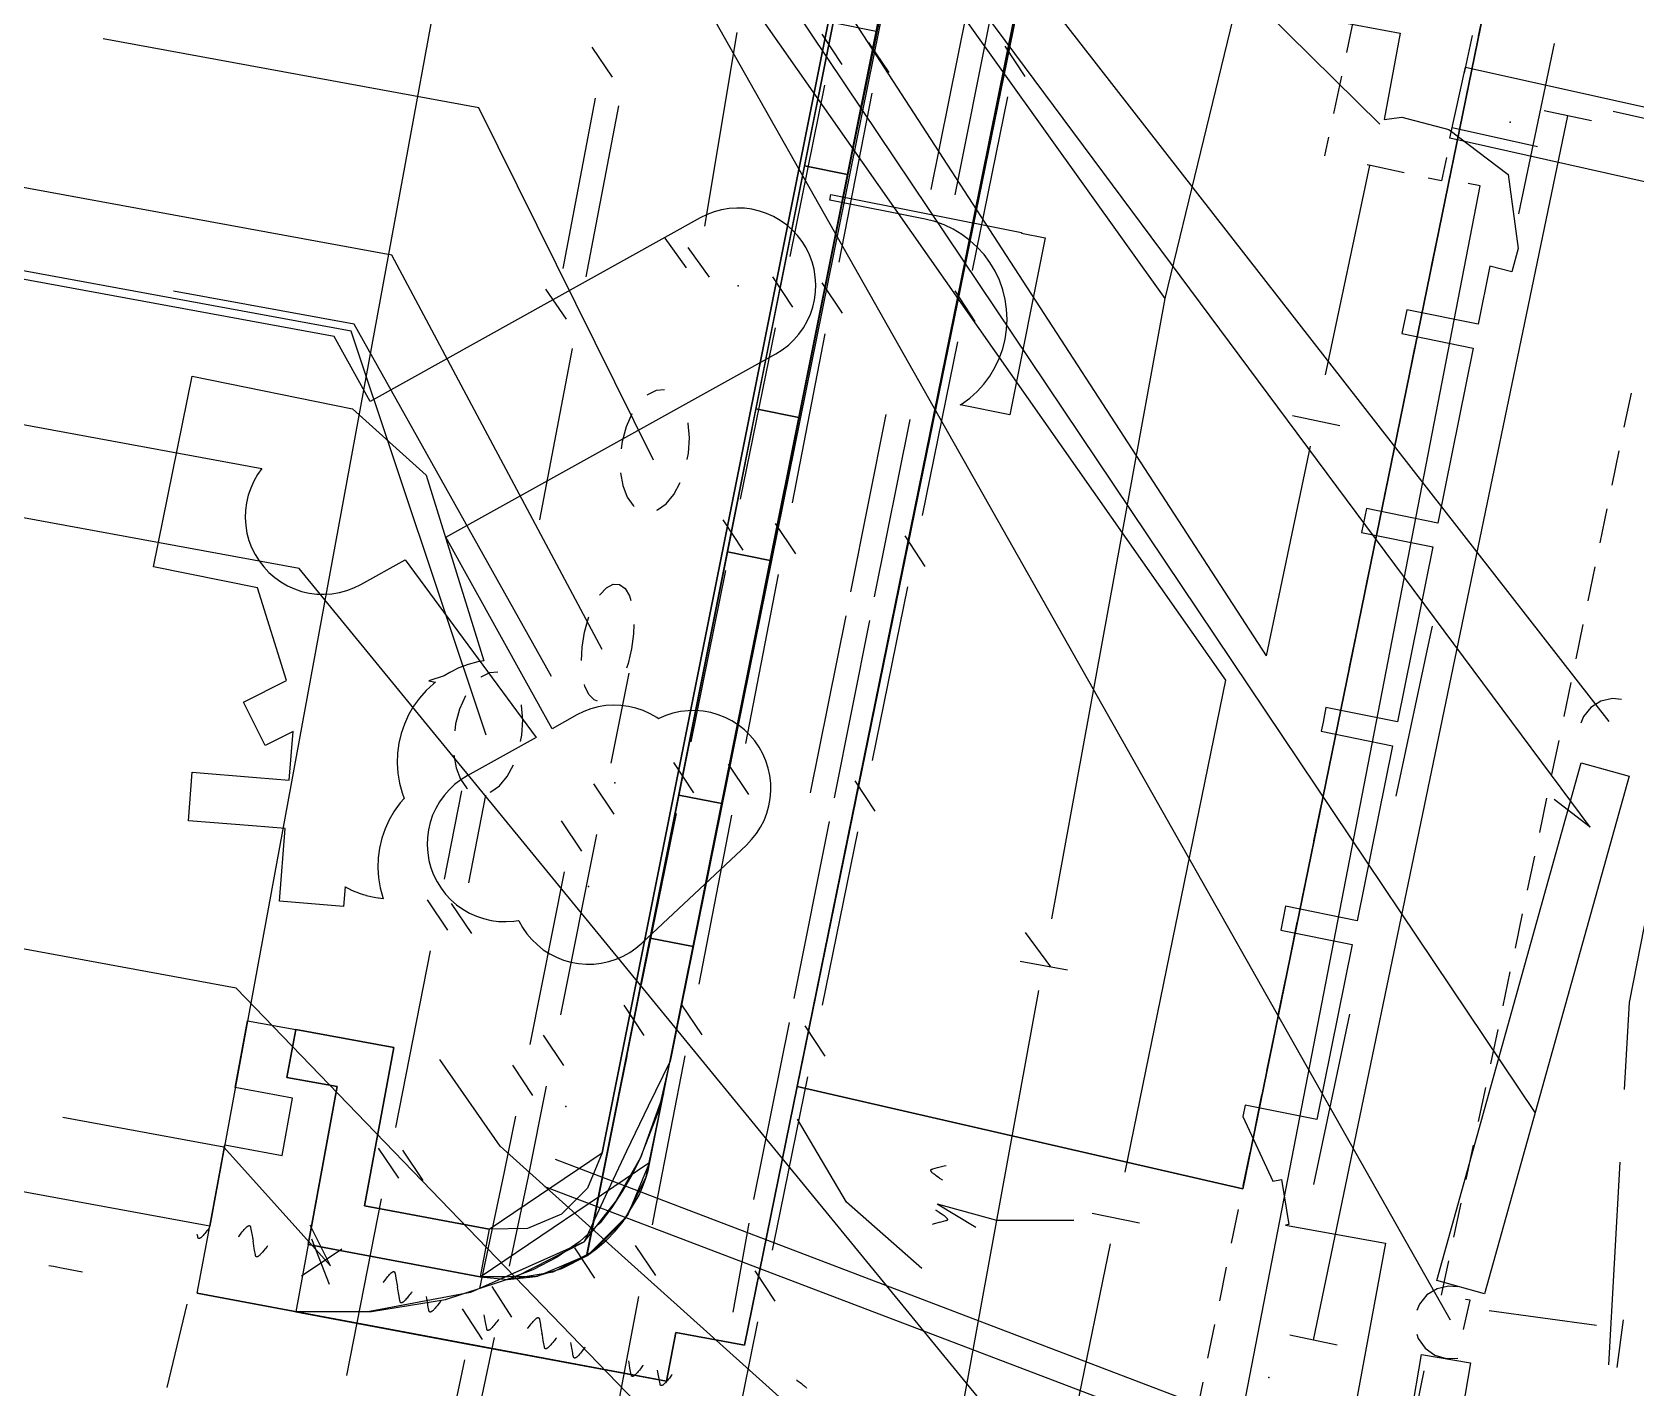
# Model space of a CAD drawing. Header units: metres. Extents: x 4550 to 4731, y 10605 to 11772.
# Drawn here: x 4566.92 to 4599.92, y 10625.17 to 10653.06 of the extents above; entities that cross this region are included whole.
import ezdxf

# ---------------------------------------------------------------- set-up
doc = ezdxf.new("R2010")
doc.units = ezdxf.units.M
for name, color, linetype in [('BOUNDARY', 7, 'Continuous'), ('BUILDING', 7, 'Continuous'), ('CURB', 7, 'Continuous'), ('ELECTR_CABLE', 7, 'Continuous'), ('ELECTR_CABLE_COMM', 7, 'Continuous'), ('GAS', 7, 'Continuous'), ('GRASS', 7, 'Continuous'), ('GROUND', 7, 'Continuous'), ('LAMP', 7, 'Continuous'), ('ROAD', 7, 'Continuous'), ('SEWER', 7, 'Continuous'), ('SIDEWALK_PATH', 7, 'Continuous'), ('TREE', 7, 'Continuous'), ('WATER_PIPELINE', 7, 'Continuous')]:
    doc.layers.add(name, color=color, linetype=linetype)

msp = doc.modelspace()

# ---------------------------------------------------------------- linework, layer by layer
at = {"layer": 'BOUNDARY'}
msp.add_lwpolyline([(4600.893, 10659.733), (4597.579, 10657.359), (4591.827, 10629.264), (4582.659, 10631.366), (4581.577, 10626.048), (4580.165, 10626.305), (4579.968, 10625.304), (4570.315, 10627.114), (4570.572, 10628.494), (4570.88, 10630.166), (4572.06, 10629.949), (4572.277, 10631.129), (4571.097, 10631.346), (4571.35, 10632.723), (4572.34, 10632.541), (4574.358, 10632.17), (4573.759, 10628.914), (4576.32, 10628.434), (4578.649, 10630.007), (4586.497, 10669.242), (4585.693, 10669.403), (4586.464, 10673.255), (4587.243, 10673.095), (4597.11, 10722.304)], dxfattribs=at)
at = {"layer": 'BUILDING'}
msp.add_lwpolyline([(4570.572, 10628.494), (4558.1, 10630.786), (4561.673, 10650.226), (4562.365, 10650.566), (4565.779, 10667.635), (4565.693, 10669.424), (4565.792, 10671.385), (4566.082, 10673.326), (4566.852, 10677.178), (4567.333, 10679.088), (4568, 10680.942), (4568.724, 10682.465), (4571.601, 10696.815), (4582.753, 10694.765)], close=True, dxfattribs=at)
at = {"layer": 'CURB'}
for points in [[(4578.327, 10627.876), (4597.402, 10723.249)], [(4591.41, 10674.185), (4582.659, 10631.366)], [(4579.63, 10629.811), (4587.671, 10670.011)], [(4596.682, 10652.976), (4596.824, 10653.668)], [(4596.44, 10651.793), (4596.582, 10652.486)], [(4596.198, 10650.611), (4596.34, 10651.303)], [(4595.956, 10649.428), (4596.098, 10650.121)], [(4595.714, 10648.245), (4595.856, 10648.938)], [(4595.472, 10647.063), (4595.614, 10647.756)], [(4595.231, 10645.88), (4595.372, 10646.573)], [(4599.679, 10644.935), (4599.825, 10645.636)], [(4594.989, 10644.698), (4595.13, 10645.39)], [(4599.431, 10643.744), (4599.577, 10644.445)], [(4594.747, 10643.515), (4594.888, 10644.208)], [(4599.183, 10642.553), (4599.329, 10643.254)], [(4594.505, 10642.333), (4594.646, 10643.025)], [(4598.935, 10641.362), (4599.081, 10642.063)], [(4594.263, 10641.15), (4594.404, 10641.843)], [(4594.021, 10639.967), (4594.162, 10640.66)], [(4598.687, 10640.171), (4598.833, 10640.872)], [(4598.439, 10638.98), (4598.585, 10639.681)], [(4593.779, 10638.785), (4593.921, 10639.478)], [(4593.537, 10637.602), (4593.679, 10638.295)], [(4598.191, 10637.789), (4598.337, 10638.49)], [(4597.943, 10636.598), (4598.089, 10637.299)], [(4593.294, 10636.42), (4593.436, 10637.113)], [(4597.691, 10635.408), (4597.84, 10636.109)], [(4593.052, 10635.237), (4593.194, 10635.93)], [(4592.809, 10634.055), (4592.951, 10634.748)], [(4597.438, 10634.218), (4597.587, 10634.919)], [(4597.185, 10633.028), (4597.334, 10633.729)], [(4592.567, 10632.873), (4592.709, 10633.565)], [(4592.325, 10631.69), (4592.467, 10632.383)], [(4596.932, 10631.838), (4597.081, 10632.539)], [(4572.159, 10631.557), (4573.193, 10631.367), (4572.595, 10628.115)], [(4596.679, 10630.648), (4596.828, 10631.349)], [(4592.082, 10630.508), (4592.224, 10631.2)], [(4596.426, 10629.458), (4596.575, 10630.159)], [(4576.136, 10627.451), (4579.63, 10629.811)], [(4591.84, 10629.325), (4591.982, 10630.018)], [(4581.991, 10628.083), (4582.131, 10628.77)], [(4591.597, 10628.143), (4591.739, 10628.835)], [(4596.173, 10628.268), (4596.322, 10628.969)], [(4572.595, 10628.115), (4576.136, 10627.451)], [(4595.921, 10627.078), (4596.07, 10627.779)], [(4567.261, 10627.686), (4567.354, 10627.669), (4567.556, 10627.631), (4567.951, 10627.557)], [(4581.752, 10626.907), (4581.892, 10627.593)], [(4591.355, 10626.96), (4591.497, 10627.653)], [(4570.315, 10627.114), (4575.877, 10626.071)], [(4596.373, 10626.366), (4596.507, 10626.971), (4596.412, 10626.988)], [(4591.112, 10625.778), (4591.254, 10626.47)], [(4575.877, 10626.071), (4579.968, 10625.304)], [(4595.415, 10624.815), (4595.56, 10625.517)], [(4590.87, 10624.595), (4591.012, 10625.288)]]:
    msp.add_lwpolyline(points, dxfattribs=at)
at = {"layer": 'ELECTR_CABLE'}
for points in [[(4586.143, 10653.468), (4585.413, 10649.821)], [(4586.63, 10653.356), (4585.901, 10649.712)], [(4597.51, 10649.321), (4598.245, 10652.826)], [(4593.284, 10626.152), (4598.518, 10651.338)], [(4599.008, 10651.236), (4598.028, 10651.44)], [(4591.724, 10624.139), (4596.711, 10649.898)], [(4596.711, 10649.898), (4596.465, 10649.946)], [(4584.486, 10645.193), (4583.756, 10641.547)], [(4584.975, 10645.089), (4584.246, 10641.445)], [(4583.658, 10641.056), (4582.928, 10637.409)], [(4584.148, 10640.955), (4583.419, 10637.311)], [(4594.987, 10637.339), (4595.691, 10640.657), (4595.73, 10640.842)], [(4583.321, 10636.821), (4582.591, 10633.178)], [(4599.683, 10631.31), (4599.784, 10633.1), (4600.244, 10635.437)], [(4582.493, 10632.687), (4581.764, 10629.044)], [(4593.291, 10629.354), (4594.035, 10632.857)], [(4582.485, 10624.805), (4576.551, 10630.142), (4575.306, 10631.925)], [(4573.056, 10627.678), (4570.861, 10630.122), (4567.549, 10630.731)], [(4585.227, 10627.623), (4583.676, 10628.99), (4582.666, 10630.698)], [(4592.125, 10624.362), (4577.684, 10629.868)], [(4585.653, 10629.441), (4585.64, 10629.45), (4585.597, 10629.478), (4585.578, 10629.491), (4585.55, 10629.51), (4585.518, 10629.532), (4585.497, 10629.548), (4585.477, 10629.563), (4585.463, 10629.575), (4585.449, 10629.587), (4585.44, 10629.595), (4585.433, 10629.602), (4585.428, 10629.609), (4585.425, 10629.612), (4585.423, 10629.615), (4585.419, 10629.62), (4585.417, 10629.624), (4585.415, 10629.626), (4585.414, 10629.629), (4585.412, 10629.632), (4585.411, 10629.636), (4585.41, 10629.639), (4585.41, 10629.64), (4585.41, 10629.642), (4585.41, 10629.643), (4585.41, 10629.645), (4585.41, 10629.647), (4585.41, 10629.649), (4585.411, 10629.651), (4585.411, 10629.651), (4585.411, 10629.652), (4585.412, 10629.653), (4585.412, 10629.654), (4585.413, 10629.655), (4585.414, 10629.657), (4585.415, 10629.658), (4585.417, 10629.66), (4585.418, 10629.661), (4585.419, 10629.661), (4585.42, 10629.662), (4585.421, 10629.663), (4585.423, 10629.664), (4585.424, 10629.665), (4585.427, 10629.666), (4585.429, 10629.667), (4585.432, 10629.669), (4585.436, 10629.67), (4585.441, 10629.671), (4585.448, 10629.673), (4585.545, 10629.699), (4585.577, 10629.707), (4585.683, 10629.734), (4585.725, 10629.745)], [(4599.363, 10625.644), (4599.598, 10629.812)], [(4591.911, 10623.802), (4577.47, 10629.307)], [(4585.508, 10628.834), (4585.521, 10628.826), (4585.564, 10628.798), (4585.582, 10628.785), (4585.611, 10628.765), (4585.642, 10628.743), (4585.663, 10628.728), (4585.683, 10628.713), (4585.698, 10628.701), (4585.712, 10628.688), (4585.72, 10628.68), (4585.727, 10628.673), (4585.733, 10628.667), (4585.735, 10628.664), (4585.738, 10628.661), (4585.742, 10628.656), (4585.744, 10628.652), (4585.746, 10628.649), (4585.747, 10628.646), (4585.748, 10628.643), (4585.75, 10628.639), (4585.75, 10628.637), (4585.751, 10628.635), (4585.751, 10628.634), (4585.751, 10628.632), (4585.751, 10628.631), (4585.751, 10628.629), (4585.75, 10628.627), (4585.75, 10628.625), (4585.75, 10628.624), (4585.749, 10628.623), (4585.749, 10628.622), (4585.748, 10628.621), (4585.748, 10628.62), (4585.747, 10628.619), (4585.746, 10628.618), (4585.744, 10628.616), (4585.743, 10628.615), (4585.742, 10628.614), (4585.741, 10628.613), (4585.739, 10628.612), (4585.738, 10628.611), (4585.737, 10628.611), (4585.734, 10628.609), (4585.732, 10628.608), (4585.729, 10628.607), (4585.724, 10628.605), (4585.72, 10628.604), (4585.712, 10628.602), (4585.616, 10628.577), (4585.584, 10628.569), (4585.478, 10628.541), (4585.436, 10628.531)], [(4585.537, 10628.957), (4586.76, 10628.617), (4588.355, 10628.617)], [(4585.537, 10628.957), (4586.337, 10628.475)], [(4570.57, 10628.469), (4570.561, 10628.457), (4570.529, 10628.416), (4570.515, 10628.398), (4570.494, 10628.371), (4570.47, 10628.342), (4570.453, 10628.322), (4570.436, 10628.303), (4570.423, 10628.29), (4570.409, 10628.276), (4570.401, 10628.269), (4570.393, 10628.262), (4570.386, 10628.257), (4570.383, 10628.255), (4570.38, 10628.253), (4570.375, 10628.249), (4570.371, 10628.247), (4570.368, 10628.246), (4570.365, 10628.244), (4570.362, 10628.243), (4570.358, 10628.242), (4570.355, 10628.242), (4570.354, 10628.242), (4570.352, 10628.242), (4570.351, 10628.242), (4570.349, 10628.242), (4570.347, 10628.242), (4570.345, 10628.243), (4570.343, 10628.243), (4570.343, 10628.243), (4570.342, 10628.244), (4570.341, 10628.245), (4570.34, 10628.245), (4570.339, 10628.246), (4570.338, 10628.247), (4570.336, 10628.248), (4570.335, 10628.25), (4570.334, 10628.251), (4570.333, 10628.252), (4570.333, 10628.253), (4570.332, 10628.255), (4570.331, 10628.256), (4570.33, 10628.257), (4570.329, 10628.26), (4570.328, 10628.262), (4570.327, 10628.266), (4570.326, 10628.27), (4570.325, 10628.274), (4570.324, 10628.283), (4570.316, 10628.325)], [(4571.165, 10628.279), (4571.174, 10628.292), (4571.206, 10628.332), (4571.22, 10628.35), (4571.241, 10628.377), (4571.265, 10628.406), (4571.282, 10628.426), (4571.299, 10628.445), (4571.312, 10628.459), (4571.326, 10628.472), (4571.334, 10628.48), (4571.342, 10628.486), (4571.349, 10628.491), (4571.352, 10628.493), (4571.355, 10628.496), (4571.36, 10628.499), (4571.364, 10628.501), (4571.367, 10628.502), (4571.37, 10628.504), (4571.373, 10628.505), (4571.377, 10628.506), (4571.38, 10628.506), (4571.381, 10628.506), (4571.383, 10628.507), (4571.384, 10628.506), (4571.386, 10628.506), (4571.388, 10628.506), (4571.39, 10628.506), (4571.392, 10628.505), (4571.392, 10628.505), (4571.393, 10628.504), (4571.394, 10628.504), (4571.395, 10628.503), (4571.396, 10628.502), (4571.397, 10628.501), (4571.399, 10628.5), (4571.4, 10628.499), (4571.401, 10628.497), (4571.402, 10628.496), (4571.403, 10628.495), (4571.403, 10628.494), (4571.404, 10628.492), (4571.405, 10628.491), (4571.406, 10628.488), (4571.407, 10628.486), (4571.408, 10628.482), (4571.409, 10628.478), (4571.41, 10628.474), (4571.412, 10628.466), (4571.43, 10628.368), (4571.435, 10628.335), (4571.455, 10628.227), (4571.462, 10628.185)], [(4573.056, 10627.678), (4572.641, 10628.514)], [(4581.666, 10628.554), (4581.334, 10626.726)], [(4571.759, 10628.09), (4571.75, 10628.078), (4571.719, 10628.038), (4571.705, 10628.02), (4571.683, 10627.993), (4571.659, 10627.963), (4571.642, 10627.943), (4571.625, 10627.925), (4571.612, 10627.911), (4571.599, 10627.898), (4571.59, 10627.89), (4571.583, 10627.884), (4571.576, 10627.878), (4571.573, 10627.876), (4571.569, 10627.874), (4571.564, 10627.871), (4571.56, 10627.869), (4571.557, 10627.867), (4571.554, 10627.866), (4571.551, 10627.865), (4571.547, 10627.864), (4571.545, 10627.863), (4571.543, 10627.863), (4571.541, 10627.863), (4571.54, 10627.863), (4571.538, 10627.863), (4571.536, 10627.864), (4571.535, 10627.864), (4571.533, 10627.865), (4571.532, 10627.865), (4571.531, 10627.866), (4571.53, 10627.866), (4571.529, 10627.867), (4571.528, 10627.867), (4571.527, 10627.868), (4571.526, 10627.87), (4571.524, 10627.871), (4571.523, 10627.872), (4571.523, 10627.873), (4571.522, 10627.875), (4571.521, 10627.876), (4571.52, 10627.877), (4571.519, 10627.879), (4571.518, 10627.882), (4571.517, 10627.884), (4571.516, 10627.887), (4571.515, 10627.892), (4571.514, 10627.896), (4571.513, 10627.904), (4571.495, 10628.002), (4571.489, 10628.034), (4571.47, 10628.143), (4571.462, 10628.185)], [(4573.034, 10627.292), (4572.672, 10628.225)], [(4572.462, 10627.472), (4573.292, 10628.03)], [(4574.138, 10627.333), (4574.147, 10627.345), (4574.179, 10627.386), (4574.193, 10627.404), (4574.214, 10627.431), (4574.238, 10627.46), (4574.255, 10627.48), (4574.272, 10627.499), (4574.285, 10627.512), (4574.299, 10627.526), (4574.307, 10627.533), (4574.315, 10627.54), (4574.322, 10627.545), (4574.325, 10627.547), (4574.328, 10627.549), (4574.333, 10627.553), (4574.337, 10627.555), (4574.34, 10627.556), (4574.343, 10627.557), (4574.346, 10627.559), (4574.35, 10627.56), (4574.353, 10627.56), (4574.354, 10627.56), (4574.356, 10627.56), (4574.358, 10627.56), (4574.359, 10627.56), (4574.361, 10627.56), (4574.363, 10627.559), (4574.365, 10627.559), (4574.365, 10627.558), (4574.366, 10627.558), (4574.367, 10627.557), (4574.368, 10627.557), (4574.369, 10627.556), (4574.37, 10627.555), (4574.372, 10627.554), (4574.373, 10627.552), (4574.374, 10627.551), (4574.375, 10627.55), (4574.376, 10627.549), (4574.376, 10627.547), (4574.377, 10627.546), (4574.378, 10627.545), (4574.379, 10627.542), (4574.38, 10627.539), (4574.381, 10627.536), (4574.382, 10627.532), (4574.383, 10627.527), (4574.385, 10627.519), (4574.403, 10627.422), (4574.408, 10627.389), (4574.428, 10627.281), (4574.435, 10627.239)], [(4574.732, 10627.144), (4574.723, 10627.132), (4574.692, 10627.091), (4574.678, 10627.073), (4574.656, 10627.047), (4574.632, 10627.017), (4574.615, 10626.997), (4574.598, 10626.978), (4574.585, 10626.965), (4574.572, 10626.952), (4574.563, 10626.944), (4574.556, 10626.937), (4574.549, 10626.932), (4574.546, 10626.93), (4574.543, 10626.928), (4574.537, 10626.924), (4574.533, 10626.922), (4574.53, 10626.921), (4574.527, 10626.92), (4574.524, 10626.919), (4574.52, 10626.918), (4574.518, 10626.917), (4574.516, 10626.917), (4574.515, 10626.917), (4574.513, 10626.917), (4574.511, 10626.917), (4574.509, 10626.917), (4574.508, 10626.918), (4574.506, 10626.918), (4574.505, 10626.919), (4574.504, 10626.919), (4574.503, 10626.92), (4574.502, 10626.92), (4574.501, 10626.921), (4574.5, 10626.922), (4574.499, 10626.923), (4574.497, 10626.925), (4574.496, 10626.926), (4574.496, 10626.927), (4574.495, 10626.928), (4574.494, 10626.93), (4574.493, 10626.931), (4574.493, 10626.932), (4574.491, 10626.936), (4574.49, 10626.938), (4574.489, 10626.941), (4574.488, 10626.946), (4574.487, 10626.95), (4574.486, 10626.958), (4574.468, 10627.056), (4574.462, 10627.088), (4574.443, 10627.196), (4574.435, 10627.239)], [(4570.103, 10626.89), (4569.686, 10625.177)], [(4575.327, 10626.955), (4575.318, 10626.943), (4575.286, 10626.902), (4575.272, 10626.884), (4575.251, 10626.857), (4575.227, 10626.828), (4575.21, 10626.808), (4575.193, 10626.789), (4575.18, 10626.776), (4575.166, 10626.762), (4575.158, 10626.754), (4575.15, 10626.748), (4575.143, 10626.743), (4575.14, 10626.741), (4575.137, 10626.739), (4575.132, 10626.735), (4575.128, 10626.733), (4575.125, 10626.732), (4575.122, 10626.73), (4575.119, 10626.729), (4575.115, 10626.728), (4575.112, 10626.728), (4575.111, 10626.728), (4575.109, 10626.728), (4575.107, 10626.728), (4575.106, 10626.728), (4575.104, 10626.728), (4575.102, 10626.728), (4575.1, 10626.729), (4575.1, 10626.729), (4575.099, 10626.73), (4575.098, 10626.731), (4575.097, 10626.731), (4575.096, 10626.732), (4575.094, 10626.733), (4575.093, 10626.734), (4575.092, 10626.736), (4575.091, 10626.737), (4575.09, 10626.738), (4575.089, 10626.739), (4575.088, 10626.741), (4575.088, 10626.742), (4575.087, 10626.743), (4575.086, 10626.746), (4575.085, 10626.748), (4575.084, 10626.752), (4575.083, 10626.756), (4575.082, 10626.76), (4575.08, 10626.768), (4575.062, 10626.866), (4575.057, 10626.899), (4575.037, 10627.007), (4575.03, 10627.049)], [(4576.516, 10626.576), (4576.507, 10626.564), (4576.476, 10626.524), (4576.461, 10626.506), (4576.44, 10626.479), (4576.416, 10626.449), (4576.399, 10626.429), (4576.382, 10626.411), (4576.369, 10626.397), (4576.356, 10626.384), (4576.347, 10626.376), (4576.339, 10626.37), (4576.332, 10626.364), (4576.329, 10626.362), (4576.326, 10626.36), (4576.321, 10626.357), (4576.317, 10626.355), (4576.314, 10626.353), (4576.311, 10626.352), (4576.308, 10626.351), (4576.304, 10626.35), (4576.302, 10626.349), (4576.3, 10626.349), (4576.298, 10626.349), (4576.297, 10626.349), (4576.295, 10626.349), (4576.293, 10626.35), (4576.291, 10626.35), (4576.29, 10626.351), (4576.289, 10626.351), (4576.288, 10626.351), (4576.287, 10626.352), (4576.286, 10626.353), (4576.285, 10626.353), (4576.284, 10626.354), (4576.282, 10626.356), (4576.281, 10626.357), (4576.28, 10626.358), (4576.279, 10626.359), (4576.279, 10626.361), (4576.278, 10626.362), (4576.277, 10626.363), (4576.276, 10626.365), (4576.275, 10626.368), (4576.274, 10626.37), (4576.273, 10626.373), (4576.272, 10626.378), (4576.271, 10626.382), (4576.27, 10626.39), (4576.251, 10626.488), (4576.246, 10626.52), (4576.227, 10626.629), (4576.219, 10626.671)], [(4577.111, 10626.387), (4577.12, 10626.399), (4577.152, 10626.439), (4577.166, 10626.457), (4577.187, 10626.484), (4577.211, 10626.514), (4577.228, 10626.534), (4577.245, 10626.553), (4577.258, 10626.566), (4577.272, 10626.579), (4577.28, 10626.587), (4577.288, 10626.593), (4577.295, 10626.599), (4577.298, 10626.601), (4577.301, 10626.603), (4577.307, 10626.607), (4577.31, 10626.608), (4577.313, 10626.61), (4577.316, 10626.611), (4577.319, 10626.612), (4577.323, 10626.613), (4577.326, 10626.614), (4577.327, 10626.614), (4577.329, 10626.614), (4577.331, 10626.614), (4577.332, 10626.614), (4577.334, 10626.614), (4577.336, 10626.613), (4577.338, 10626.612), (4577.338, 10626.612), (4577.339, 10626.612), (4577.34, 10626.611), (4577.341, 10626.61), (4577.342, 10626.61), (4577.344, 10626.609), (4577.345, 10626.608), (4577.346, 10626.606), (4577.347, 10626.605), (4577.348, 10626.604), (4577.349, 10626.603), (4577.35, 10626.601), (4577.35, 10626.6), (4577.351, 10626.598), (4577.352, 10626.595), (4577.353, 10626.593), (4577.354, 10626.59), (4577.355, 10626.585), (4577.356, 10626.581), (4577.358, 10626.573), (4577.376, 10626.475), (4577.381, 10626.443), (4577.401, 10626.335), (4577.408, 10626.292)], [(4577.706, 10626.198), (4577.696, 10626.186), (4577.665, 10626.145), (4577.651, 10626.127), (4577.629, 10626.1), (4577.605, 10626.071), (4577.588, 10626.051), (4577.571, 10626.032), (4577.558, 10626.019), (4577.545, 10626.005), (4577.536, 10625.997), (4577.529, 10625.991), (4577.522, 10625.986), (4577.519, 10625.984), (4577.516, 10625.982), (4577.51, 10625.978), (4577.506, 10625.976), (4577.503, 10625.975), (4577.5, 10625.973), (4577.497, 10625.972), (4577.493, 10625.971), (4577.491, 10625.971), (4577.489, 10625.971), (4577.488, 10625.971), (4577.486, 10625.971), (4577.485, 10625.971), (4577.482, 10625.971), (4577.481, 10625.971), (4577.479, 10625.972), (4577.478, 10625.972), (4577.477, 10625.973), (4577.476, 10625.974), (4577.475, 10625.974), (4577.474, 10625.975), (4577.473, 10625.976), (4577.472, 10625.977), (4577.47, 10625.979), (4577.469, 10625.98), (4577.469, 10625.981), (4577.468, 10625.982), (4577.467, 10625.984), (4577.466, 10625.985), (4577.466, 10625.986), (4577.464, 10625.989), (4577.463, 10625.991), (4577.462, 10625.995), (4577.461, 10625.999), (4577.46, 10626.003), (4577.459, 10626.011), (4577.441, 10626.109), (4577.435, 10626.142), (4577.416, 10626.25), (4577.408, 10626.292)], [(4578.3, 10626.008), (4578.291, 10625.996), (4578.259, 10625.956), (4578.245, 10625.938), (4578.224, 10625.911), (4578.2, 10625.882), (4578.183, 10625.862), (4578.166, 10625.843), (4578.153, 10625.829), (4578.139, 10625.816), (4578.131, 10625.808), (4578.123, 10625.802), (4578.116, 10625.797), (4578.113, 10625.794), (4578.11, 10625.792), (4578.105, 10625.789), (4578.101, 10625.787), (4578.098, 10625.785), (4578.095, 10625.784), (4578.092, 10625.783), (4578.088, 10625.782), (4578.085, 10625.782), (4578.084, 10625.781), (4578.082, 10625.781), (4578.08, 10625.781), (4578.079, 10625.781), (4578.077, 10625.782), (4578.075, 10625.782), (4578.073, 10625.783), (4578.073, 10625.783), (4578.072, 10625.784), (4578.071, 10625.784), (4578.07, 10625.785), (4578.069, 10625.786), (4578.068, 10625.787), (4578.066, 10625.788), (4578.065, 10625.789), (4578.064, 10625.791), (4578.063, 10625.792), (4578.062, 10625.793), (4578.062, 10625.794), (4578.061, 10625.796), (4578.06, 10625.797), (4578.059, 10625.8), (4578.058, 10625.802), (4578.057, 10625.806), (4578.056, 10625.81), (4578.055, 10625.814), (4578.053, 10625.822), (4578.035, 10625.92), (4578.03, 10625.953), (4578.01, 10626.061), (4578.003, 10626.103)], [(4593.774, 10626.05), (4592.794, 10626.254)], [(4579.489, 10625.63), (4579.48, 10625.618), (4579.449, 10625.577), (4579.435, 10625.559), (4579.413, 10625.533), (4579.389, 10625.503), (4579.372, 10625.483), (4579.355, 10625.464), (4579.342, 10625.451), (4579.329, 10625.438), (4579.32, 10625.43), (4579.312, 10625.423), (4579.306, 10625.418), (4579.303, 10625.416), (4579.299, 10625.414), (4579.294, 10625.41), (4579.29, 10625.408), (4579.287, 10625.407), (4579.284, 10625.406), (4579.281, 10625.405), (4579.277, 10625.404), (4579.275, 10625.403), (4579.273, 10625.403), (4579.271, 10625.403), (4579.27, 10625.403), (4579.268, 10625.403), (4579.266, 10625.403), (4579.265, 10625.404), (4579.263, 10625.404), (4579.262, 10625.405), (4579.261, 10625.405), (4579.26, 10625.406), (4579.259, 10625.406), (4579.258, 10625.407), (4579.257, 10625.408), (4579.256, 10625.409), (4579.254, 10625.411), (4579.253, 10625.412), (4579.252, 10625.413), (4579.252, 10625.414), (4579.251, 10625.416), (4579.25, 10625.417), (4579.249, 10625.418), (4579.248, 10625.422), (4579.247, 10625.424), (4579.246, 10625.427), (4579.245, 10625.432), (4579.244, 10625.436), (4579.243, 10625.444), (4579.224, 10625.542), (4579.219, 10625.574), (4579.2, 10625.682), (4579.192, 10625.725)], [(4580.084, 10625.441), (4580.075, 10625.429), (4580.043, 10625.388), (4580.029, 10625.37), (4580.008, 10625.343), (4579.983, 10625.314), (4579.967, 10625.294), (4579.95, 10625.275), (4579.937, 10625.262), (4579.923, 10625.248), (4579.915, 10625.24), (4579.907, 10625.234), (4579.9, 10625.229), (4579.897, 10625.227), (4579.894, 10625.225), (4579.888, 10625.221), (4579.885, 10625.219), (4579.882, 10625.218), (4579.879, 10625.216), (4579.875, 10625.215), (4579.872, 10625.214), (4579.869, 10625.214), (4579.868, 10625.214), (4579.866, 10625.214), (4579.864, 10625.214), (4579.863, 10625.214), (4579.861, 10625.214), (4579.859, 10625.214), (4579.857, 10625.215), (4579.857, 10625.215), (4579.855, 10625.216), (4579.855, 10625.217), (4579.854, 10625.217), (4579.853, 10625.218), (4579.851, 10625.219), (4579.85, 10625.22), (4579.849, 10625.222), (4579.848, 10625.223), (4579.847, 10625.224), (4579.846, 10625.225), (4579.845, 10625.227), (4579.845, 10625.228), (4579.844, 10625.229), (4579.843, 10625.232), (4579.842, 10625.234), (4579.841, 10625.238), (4579.84, 10625.242), (4579.839, 10625.246), (4579.837, 10625.254), (4579.819, 10625.352), (4579.813, 10625.385), (4579.794, 10625.493), (4579.787, 10625.535)], [(4582.648, 10625.332), (4582.66, 10625.323), (4582.701, 10625.292), (4582.719, 10625.278), (4582.746, 10625.257), (4582.776, 10625.233), (4582.796, 10625.216), (4582.815, 10625.199), (4582.828, 10625.187), (4582.842, 10625.173), (4582.85, 10625.165)]]:
    msp.add_lwpolyline(points, dxfattribs=at)
for points in [[(4587.275, 10648.938), (4587.273, 10648.928), (4587.764, 10648.83), (4587.034, 10645.187), (4586.014, 10645.391), (4586.043, 10645.408), (4586.209, 10645.531), (4586.362, 10645.669), (4586.501, 10645.822), (4586.624, 10645.987), (4586.73, 10646.164), (4586.818, 10646.35), (4586.888, 10646.544), (4586.938, 10646.744), (4586.969, 10646.947), (4586.979, 10647.153), (4586.969, 10647.359), (4586.939, 10647.563), (4586.889, 10647.763), (4586.82, 10647.957), (4586.732, 10648.144), (4586.626, 10648.32), (4586.504, 10648.486), (4586.366, 10648.639), (4586.213, 10648.778), (4586.048, 10648.901), (4585.871, 10649.007), (4585.685, 10649.095), (4585.491, 10649.165), (4585.291, 10649.215), (4583.33, 10649.608), (4583.353, 10649.724)], [(4574.041, 10635.242), (4574.04, 10635.242), (4573.99, 10635.25), (4573.989, 10635.251), (4573.888, 10635.271), (4573.887, 10635.272), (4573.794, 10635.295), (4573.792, 10635.296), (4573.735, 10635.313), (4573.734, 10635.313), (4573.631, 10635.348), (4573.628, 10635.35), (4573.543, 10635.384), (4573.541, 10635.384), (4573.467, 10635.418), (4573.464, 10635.419), (4573.365, 10635.47), (4573.361, 10635.472), (4573.357, 10635.474), (4573.325, 10635.075), (4572.006, 10635.181), (4572.126, 10636.676), (4571.452, 10636.731), (4570.133, 10636.837), (4570.213, 10637.834), (4571.532, 10637.727), (4572.207, 10637.673), (4572.287, 10638.672), (4571.71, 10638.384), (4571.263, 10639.279), (4572.148, 10639.721), (4571.554, 10641.627), (4569.414, 10642.063), (4570.213, 10645.982), (4573.512, 10645.31), (4575.022, 10643.945), (4576.212, 10640.125), (4576.089, 10640.105), (4575.89, 10640.052), (4575.697, 10639.98), (4575.512, 10639.889), (4575.393, 10639.816), (4575.077, 10639.718), (4575.22, 10639.691), (4575.173, 10639.656), (4575.022, 10639.515), (4574.886, 10639.36), (4574.766, 10639.193), (4574.662, 10639.015), (4574.577, 10638.827), (4574.51, 10638.632), (4574.463, 10638.432), (4574.436, 10638.227), (4574.429, 10638.021), (4574.442, 10637.816), (4574.475, 10637.612), (4574.528, 10637.413), (4574.572, 10637.297), (4574.49, 10637.204), (4574.369, 10637.036), (4574.266, 10636.858), (4574.181, 10636.671), (4574.114, 10636.475), (4574.067, 10636.275), (4574.04, 10636.071), (4574.032, 10635.865), (4574.046, 10635.659), (4574.079, 10635.456), (4574.132, 10635.256), (4574.142, 10635.229)]]:
    msp.add_lwpolyline(points, close=True, dxfattribs=at)
at = {"layer": 'ELECTR_CABLE_COMM'}
for points in [[(4579.703, 10644.258), (4576.111, 10651.502), (4568.376, 10652.925)], [(4581.415, 10653.052), (4580.753, 10649.068)], [(4583.168, 10653.019), (4583.581, 10652.394)], [(4584.128, 10652.851), (4584.547, 10652.229)], [(4578.861, 10652.133), (4578.44, 10652.753)], [(4587.353, 10652.151), (4586.94, 10652.776)], [(4583.224, 10651.972), (4582.506, 10648.447)], [(4584.194, 10651.804), (4583.519, 10648.326)], [(4577.841, 10648.2), (4578.51, 10651.706)], [(4578.317, 10648.025), (4578.989, 10651.549)], [(4586.267, 10648.159), (4586.996, 10651.729)], [(4578.644, 10640.363), (4574.319, 10648.471), (4566.507, 10649.907)], [(4576.257, 10638.594), (4573.479, 10646.91), (4560.246, 10649.343)], [(4579.937, 10648.826), (4580.373, 10648.216)], [(4580.412, 10648.633), (4580.848, 10648.024)], [(4582.149, 10648.025), (4582.563, 10647.4)], [(4583.166, 10647.901), (4583.585, 10647.279)], [(4577.606, 10639.806), (4573.546, 10647.051), (4569.827, 10647.735)], [(4577.911, 10647.154), (4577.49, 10647.774)], [(4586.324, 10647.111), (4585.911, 10647.737)], [(4582.206, 10646.977), (4581.487, 10643.453)], [(4583.232, 10646.854), (4582.557, 10643.376)], [(4577.363, 10643.027), (4578.036, 10646.552)], [(4585.238, 10643.119), (4585.967, 10646.689)], [(4579.931, 10645.7), (4579.755, 10645.688), (4579.577, 10645.599), (4579.575, 10645.596)], [(4579.26, 10645.212), (4579.141, 10644.94), (4579.058, 10644.637), (4579.04, 10644.49)], [(4580.395, 10644.27), (4580.422, 10644.402), (4580.441, 10644.716), (4580.416, 10645.013), (4580.413, 10645.024)], [(4579.025, 10643.992), (4579.07, 10643.733), (4579.159, 10643.497), (4579.284, 10643.32), (4579.306, 10643.304)], [(4579.769, 10643.228), (4579.786, 10643.233), (4579.961, 10643.358), (4580.121, 10643.552), (4580.252, 10643.793)], [(4581.131, 10643.03), (4581.544, 10642.405)], [(4582.204, 10642.951), (4582.623, 10642.329)], [(4585.295, 10642.071), (4584.881, 10642.697)], [(4581.188, 10641.983), (4580.469, 10638.458)], [(4582.271, 10641.904), (4581.595, 10638.426)], [(4578.597, 10641.477), (4578.6, 10641.482), (4578.736, 10641.63), (4578.874, 10641.703), (4579.004, 10641.699), (4579.118, 10641.616), (4579.21, 10641.462), (4579.237, 10641.365)], [(4584.209, 10638.079), (4584.938, 10641.649)], [(4578.221, 10640.133), (4578.236, 10640.408), (4578.286, 10640.716), (4578.367, 10641.01), (4578.375, 10641.03)], [(4579.298, 10640.871), (4579.294, 10640.682), (4579.253, 10640.373), (4579.18, 10640.073), (4579.144, 10639.975)], [(4576.503, 10639.895), (4576.327, 10639.883), (4576.149, 10639.793), (4576.147, 10639.791)], [(4578.553, 10639.297), (4578.484, 10639.321), (4578.376, 10639.424), (4578.292, 10639.598), (4578.283, 10639.638)], [(4578.83, 10638.022), (4579.201, 10639.875)], [(4575.832, 10639.406), (4575.713, 10639.135), (4575.63, 10638.831), (4575.612, 10638.685)], [(4576.967, 10638.465), (4576.994, 10638.596), (4577.013, 10638.911), (4576.988, 10639.208), (4576.985, 10639.219)], [(4575.597, 10638.186), (4575.642, 10637.927), (4575.731, 10637.691), (4575.856, 10637.514), (4575.878, 10637.499)], [(4576.341, 10637.423), (4576.358, 10637.428), (4576.533, 10637.553), (4576.693, 10637.746), (4576.824, 10637.987)], [(4580.112, 10638.036), (4580.526, 10637.411)], [(4581.242, 10638), (4581.661, 10637.379)], [(4584.266, 10637.031), (4583.852, 10637.657)], [(4575.404, 10635.633), (4575.762, 10637.45)], [(4575.9, 10635.562), (4576.255, 10637.365)], [(4578.891, 10636.975), (4578.475, 10637.599)], [(4580.169, 10636.988), (4579.45, 10633.464)], [(4581.309, 10636.954), (4580.633, 10633.476)], [(4578.228, 10636.211), (4577.813, 10636.834)], [(4577.795, 10632.845), (4578.536, 10636.551)], [(4583.18, 10633.039), (4583.909, 10636.609)], [(4577.163, 10632.232), (4577.874, 10635.787)], [(4575.468, 10634.586), (4575.05, 10635.208)], [(4575.963, 10634.514), (4575.546, 10635.137)], [(4574.398, 10630.527), (4575.114, 10634.161)], [(4579.094, 10633.041), (4579.507, 10632.416)], [(4580.28, 10633.05), (4580.7, 10632.429)], [(4577.856, 10631.798), (4577.44, 10632.422)], [(4583.236, 10631.992), (4582.823, 10632.617)], [(4580.347, 10632.003), (4579.755, 10628.957), (4579.674, 10628.525)], [(4577.223, 10631.185), (4576.808, 10631.809)], [(4579.151, 10631.994), (4578.582, 10629.205), (4578.432, 10628.469)], [(4576.74, 10627.672), (4577.129, 10629.514), (4577.501, 10631.374)], [(4582.151, 10627.999), (4582.239, 10628.432), (4582.88, 10631.569)], [(4576.132, 10627.212), (4576.639, 10629.614), (4576.868, 10630.761)], [(4574.461, 10629.48), (4574.044, 10630.102)], [(4574.962, 10629.436), (4574.545, 10630.058)], [(4573.391, 10625.421), (4574.108, 10629.055)], [(4578.075, 10628.047), (4578.489, 10627.422)], [(4579.323, 10628.098), (4579.746, 10627.479)], [(4582.209, 10626.952), (4581.795, 10627.577)], [(4576.789, 10626.625), (4576.38, 10627.253)], [(4579.396, 10627.051), (4578.739, 10623.57)], [(4576.181, 10626.164), (4575.772, 10626.792)], [(4581.127, 10622.958), (4581.852, 10626.529)], [(4575.649, 10622.507), (4576.43, 10626.205)], [(4575.072, 10622.197), (4575.822, 10625.744)]]:
    msp.add_lwpolyline(points, dxfattribs=at)
at = {"layer": 'GAS'}
for points in [[(4593.59, 10653.315), (4595.065, 10653.044), (4594.738, 10651.262), (4595.104, 10651.311), (4596.071, 10651.057), (4597.289, 10650.13), (4597.495, 10648.613), (4597.368, 10648.13), (4596.915, 10648.249), (4596.672, 10647.052), (4595.202, 10647.35), (4595.103, 10646.86), (4596.573, 10646.562), (4595.842, 10642.961), (4594.372, 10643.259), (4594.272, 10642.769), (4595.742, 10642.471), (4595.011, 10638.87), (4593.541, 10639.168), (4593.48, 10638.865), (4593.442, 10638.678), (4594.912, 10638.38), (4594.181, 10634.779), (4592.711, 10635.077), (4592.611, 10634.587), (4594.081, 10634.289), (4593.35, 10630.688), (4591.88, 10630.986), (4591.832, 10630.748), (4592.446, 10629.423), (4592.627, 10629.453), (4592.779, 10628.531), (4592.71, 10628.519), (4594.766, 10628.142), (4594.042, 10624.207)], [(4565.201, 10645.269), (4571.645, 10644.084), (4571.557, 10643.961), (4571.479, 10643.825), (4571.414, 10643.682), (4571.363, 10643.533), (4571.328, 10643.38), (4571.307, 10643.225), (4571.302, 10643.068), (4571.312, 10642.911), (4571.338, 10642.756), (4571.379, 10642.604), (4571.434, 10642.458), (4571.504, 10642.317), (4571.587, 10642.183), (4571.682, 10642.059), (4571.789, 10641.944), (4571.908, 10641.841), (4572.035, 10641.749), (4572.171, 10641.671), (4572.314, 10641.606), (4572.463, 10641.556), (4572.616, 10641.52), (4572.772, 10641.5), (4572.928, 10641.495), (4573.085, 10641.505), (4573.24, 10641.53), (4573.392, 10641.571), (4573.539, 10641.626), (4573.679, 10641.696), (4574.594, 10642.205), (4577.286, 10638.547), (4575.869, 10637.759), (4575.735, 10637.676), (4575.611, 10637.58), (4575.496, 10637.473), (4575.393, 10637.355), (4575.301, 10637.227), (4575.223, 10637.091), (4575.158, 10636.948), (4575.108, 10636.8), (4575.072, 10636.647), (4575.051, 10636.491), (4575.046, 10636.334), (4575.057, 10636.177), (4575.082, 10636.022), (4575.123, 10635.871), (4575.178, 10635.724), (4575.248, 10635.583), (4575.331, 10635.45), (4575.426, 10635.325), (4575.534, 10635.211), (4575.652, 10635.107), (4575.779, 10635.016), (4575.915, 10634.937), (4576.058, 10634.872), (4576.207, 10634.822), (4576.36, 10634.786), (4576.516, 10634.766), (4576.673, 10634.761), (4576.829, 10634.771), (4576.928, 10634.787), (4576.933, 10634.776), (4577.009, 10634.639), (4577.099, 10634.51), (4577.2, 10634.39), (4577.313, 10634.281), (4577.436, 10634.183), (4577.568, 10634.098), (4577.708, 10634.027), (4577.854, 10633.969), (4578.005, 10633.926), (4578.159, 10633.898), (4578.316, 10633.885), (4578.473, 10633.888), (4578.629, 10633.906), (4578.782, 10633.939), (4578.932, 10633.987), (4579.076, 10634.05), (4579.213, 10634.126), (4579.342, 10634.216), (4579.462, 10634.318), (4581.614, 10636.336), (4581.723, 10636.449), (4581.82, 10636.572), (4581.905, 10636.704), (4581.977, 10636.843), (4582.034, 10636.99), (4582.077, 10637.141), (4582.105, 10637.295), (4582.118, 10637.452), (4582.115, 10637.609), (4582.097, 10637.765), (4582.064, 10637.918), (4582.016, 10638.067), (4581.953, 10638.211), (4581.877, 10638.349), (4581.788, 10638.478), (4581.686, 10638.597), (4581.573, 10638.706), (4581.45, 10638.804), (4581.318, 10638.889), (4581.178, 10638.961), (4581.032, 10639.018), (4580.881, 10639.061), (4580.727, 10639.089), (4580.57, 10639.102), (4580.413, 10639.099), (4580.257, 10639.081), (4580.104, 10639.048), (4579.954, 10639), (4579.81, 10638.937), (4579.806, 10638.935), (4579.77, 10638.96), (4579.634, 10639.039), (4579.491, 10639.104), (4579.342, 10639.154), (4579.189, 10639.19), (4579.034, 10639.21), (4578.877, 10639.215), (4578.72, 10639.205), (4578.565, 10639.179), (4578.413, 10639.139), (4578.266, 10639.083), (4578.126, 10639.014), (4577.617, 10638.731), (4575.427, 10642.668), (4582.221, 10646.445), (4582.354, 10646.528), (4582.479, 10646.624), (4582.593, 10646.731), (4582.697, 10646.849), (4582.788, 10646.977), (4582.867, 10647.113), (4582.931, 10647.256), (4582.982, 10647.405), (4583.017, 10647.557), (4583.038, 10647.713), (4583.043, 10647.87), (4583.033, 10648.027), (4583.007, 10648.182), (4582.966, 10648.333), (4582.911, 10648.48), (4582.842, 10648.621), (4582.759, 10648.754), (4582.663, 10648.879), (4582.556, 10648.994), (4582.438, 10649.097), (4582.31, 10649.188), (4582.174, 10649.267), (4582.031, 10649.332), (4581.882, 10649.382), (4581.729, 10649.418), (4581.574, 10649.438), (4581.417, 10649.443), (4581.26, 10649.433), (4581.105, 10649.407), (4580.953, 10649.367), (4580.806, 10649.311), (4580.666, 10649.242), (4573.872, 10645.465), (4573.131, 10646.798), (4562.051, 10648.835)]]:
    msp.add_lwpolyline(points, dxfattribs=at)
at = {"layer": 'GRASS'}
for points in [[(4597.11, 10722.304), (4587.243, 10673.095), (4586.464, 10673.255), (4585.693, 10669.403), (4586.497, 10669.242), (4578.649, 10630.007), (4578.346, 10629.28), (4577.808, 10628.743), (4577.108, 10628.444), (4576.32, 10628.434), (4576.136, 10627.451), (4576.708, 10627.4), (4577.274, 10627.457), (4577.819, 10627.621), (4578.328, 10627.887), (4597.403, 10723.26), (4597.347, 10723.275), (4597.29, 10723.287)], [(4583.401, 10653.251), (4582.812, 10650.31), (4583.695, 10650.133), (4584.283, 10653.075)], [(4582.812, 10650.31), (4581.812, 10645.309), (4582.695, 10645.132), (4583.695, 10650.133)], [(4582.695, 10645.132), (4581.812, 10645.309), (4581.224, 10642.367), (4582.106, 10642.19)], [(4581.224, 10642.367), (4580.224, 10637.366), (4581.106, 10637.189), (4582.106, 10642.19)], [(4581.106, 10637.189), (4580.224, 10637.366), (4579.635, 10634.424), (4580.518, 10634.248)], [(4579.635, 10634.424), (4578.328, 10627.887), (4578.538, 10628.037), (4578.734, 10628.205), (4578.915, 10628.389), (4579.08, 10628.588), (4579.407, 10629.131), (4579.478, 10629.296), (4579.539, 10629.464), (4579.59, 10629.636), (4579.63, 10629.811), (4580.518, 10634.248)], [(4574.358, 10632.17), (4573.759, 10628.914), (4576.32, 10628.434), (4576.136, 10627.451), (4572.595, 10628.115), (4573.193, 10631.367), (4572.159, 10631.557), (4572.34, 10632.541)], [(4579.912, 10631.219), (4579.438, 10629.9), (4579.259, 10629.548), (4579.061, 10629.208), (4578.844, 10628.879), (4578.608, 10628.562), (4578.188, 10628.18), (4577.723, 10627.857), (4577.222, 10627.596), (4576.689, 10627.4), (4577.635, 10627.553), (4578.467, 10627.984), (4579.126, 10628.65), (4579.553, 10629.508)]]:
    msp.add_lwpolyline(points, close=True, dxfattribs=at)
msp.add_lwpolyline([(4586.497, 10669.242), (4578.649, 10630.007), (4578.346, 10629.28), (4577.808, 10628.743), (4577.108, 10628.444), (4576.32, 10628.434), (4573.759, 10628.914), (4574.358, 10632.17), (4572.34, 10632.541), (4572.159, 10631.557), (4573.193, 10631.367), (4572.341, 10626.734), (4573.898, 10626.742), (4575.424, 10626.989), (4576.893, 10627.468), (4578.279, 10628.173), (4578.924, 10628.996), (4579.438, 10629.9), (4579.815, 10630.87), (4580.046, 10631.889), (4583.812, 10650.648), (4587.647, 10669.334)], dxfattribs=at)
at = {"layer": 'GROUND'}
msp.add_lwpolyline([(4587.671, 10670.011), (4580.065, 10631.984), (4580.046, 10631.889), (4579.593, 10630.965), (4579.148, 10630.038), (4578.71, 10629.107), (4578.279, 10628.173), (4576.675, 10627.458), (4576.136, 10627.451), (4572.595, 10628.115), (4573.193, 10631.367), (4572.159, 10631.557), (4572.34, 10632.541), (4574.358, 10632.17), (4573.759, 10628.914), (4576.32, 10628.434), (4578.649, 10630.007), (4586.497, 10669.242)], dxfattribs=at)
at = {"layer": 'LAMP'}
for p in [(4597.328, 10651.212), (4577.899, 10630.959), (4592.364, 10625.383)]:
    msp.add_point(p, dxfattribs=at)
at = {"layer": 'ROAD'}
for points in [[(4612.08, 10730.155), (4600.71, 10673.406), (4600.602, 10672.185), (4600.742, 10670.98), (4601.122, 10669.828), (4601.733, 10668.765), (4602.547, 10667.849), (4603.52, 10667.124), (4604.618, 10666.609), (4605.811, 10666.324), (4608.629, 10665.95), (4607.75, 10658.87), (4600.893, 10659.733), (4599.763, 10659.661), (4598.771, 10659.196), (4598.011, 10658.405), (4597.579, 10657.359), (4591.827, 10629.264), (4582.659, 10631.366), (4594.534, 10689.473)], [(4594.569, 10689.849), (4592.296, 10678.677), (4589.903, 10667.138), (4586.123, 10648.394), (4582.659, 10631.366), (4591.827, 10629.264), (4597.579, 10657.359), (4598.011, 10658.405), (4598.771, 10659.196), (4599.763, 10659.661), (4600.893, 10659.733), (4607.75, 10658.87), (4608.627, 10665.935), (4604.015, 10666.563), (4602.775, 10667.763), (4601.77, 10669.149), (4601.02, 10670.688), (4600.544, 10672.347), (4608.879, 10713.244)]]:
    msp.add_lwpolyline(points, dxfattribs=at)
at = {"layer": 'SEWER'}
for points in [[(4599.365, 10638.879), (4577.635, 10666.757), (4570.212, 10668.122)], [(4590.232, 10647.579), (4577.849, 10664.9), (4565.68, 10667.137)], [(4598.975, 10636.702), (4577.903, 10665.043), (4569.056, 10666.669)], [(4597.846, 10630.832), (4577.051, 10661.825), (4566.975, 10663.678)], [(4596.102, 10626.562), (4577.194, 10659.975), (4564.706, 10662.271)], [(4590.232, 10647.579), (4591.702, 10653.615)], [(4587.899, 10634.817), (4590.232, 10647.579)], [(4591.766, 10618.403), (4572.415, 10642.025), (4557.363, 10644.792)], [(4599.625, 10639.334), (4599.438, 10639.353), (4599.2, 10639.298), (4598.992, 10639.169), (4598.837, 10638.981), (4598.786, 10638.847)], [(4598.795, 10638.028), (4599.778, 10637.754), (4596.805, 10627.1), (4595.823, 10627.374), (4598.795, 10638.028)], [(4598.975, 10636.702), (4598.237, 10637.275)], [(4583.925, 10620.121), (4571.114, 10633.394), (4564.143, 10634.676)], [(4587.876, 10633.834), (4587.356, 10634.539)], [(4587.248, 10633.948), (4588.223, 10633.77)], [(4585.297, 10620.579), (4587.63, 10633.341)], [(4596.252, 10627.245), (4596.065, 10627.263), (4595.827, 10627.208), (4595.619, 10627.08), (4595.464, 10626.892), (4595.413, 10626.758)], [(4596.901, 10626.759), (4599.109, 10626.459)], [(4599.657, 10626.57), (4599.524, 10625.589)], [(4595.413, 10626.271), (4595.439, 10626.185), (4595.58, 10625.987), (4595.778, 10625.844), (4596.012, 10625.772), (4596.253, 10625.779)], [(4592.689, 10609.304), (4595.509, 10625.858)], [(4595.509, 10625.858), (4596.514, 10625.686), (4593.735, 10609.373)]]:
    msp.add_lwpolyline(points, dxfattribs=at)
at = {"layer": 'SIDEWALK_PATH'}
for points in [[(4598.462, 10723.355), (4588.903, 10675.58), (4587.381, 10668.039), (4586.731, 10664.871), (4585.73, 10659.991), (4580.046, 10631.889), (4579.593, 10630.965), (4579.148, 10630.038), (4578.71, 10629.107), (4578.279, 10628.173), (4575.935, 10627.128), (4573.858, 10626.739), (4572.341, 10626.734), (4575.774, 10626.09), (4579.968, 10625.304), (4580.165, 10626.305), (4581.577, 10626.048), (4582.659, 10631.366), (4586.123, 10648.394), (4589.903, 10667.138), (4592.296, 10678.677), (4594.569, 10689.849)], [(4594.534, 10689.473), (4582.659, 10631.366), (4581.577, 10626.048), (4580.165, 10626.305), (4579.968, 10625.304), (4570.315, 10627.114), (4570.572, 10628.494), (4570.88, 10630.166), (4572.06, 10629.949), (4572.277, 10631.129), (4571.097, 10631.346), (4571.35, 10632.723), (4572.34, 10632.541), (4572.159, 10631.557), (4573.193, 10631.367), (4572.595, 10628.115), (4576.136, 10627.451), (4577.318, 10627.466), (4578.368, 10627.914), (4579.175, 10628.72), (4579.63, 10629.811), (4587.671, 10670.011)]]:
    msp.add_lwpolyline(points, dxfattribs=at)
at = {"layer": 'TREE'}
for p in [(4581.444, 10647.844), (4578.904, 10637.616), (4578.368, 10635.485)]:
    msp.add_point(p, dxfattribs=at)
at = {"layer": 'WATER_PIPELINE'}
for points in [[(4594.651, 10651.17), (4577.153, 10668.418), (4565.748, 10670.515)], [(4592.315, 10640.231), (4577.293, 10663.364), (4569.474, 10664.801)], [(4591.483, 10639.728), (4577.219, 10660.064), (4564.724, 10662.361)], [(4593.967, 10652.644), (4594.128, 10653.407)], [(4596.546, 10652.99), (4596.382, 10652.227)], [(4593.703, 10651.391), (4593.864, 10652.154)], [(4596.087, 10650.878), (4596.413, 10652.342), (4601.253, 10651.262), (4600.927, 10649.798), (4596.087, 10650.878)], [(4599.448, 10651.434), (4601.067, 10651.073)], [(4593.52, 10650.52), (4593.6, 10650.902)], [(4596.136, 10651.098), (4597.892, 10650.706)], [(4596.019, 10650.484), (4595.92, 10650), (4595.641, 10650.06)], [(4593.534, 10646.009), (4594.443, 10650.32)], [(4595.152, 10650.166), (4594.457, 10650.317), (4594.443, 10650.32), (4594.39, 10650.332)], [(4592.85, 10645.174), (4593.826, 10644.968)], [(4592.315, 10640.231), (4593.225, 10644.542)], [(4589.407, 10629.603), (4591.483, 10639.728)], [(4588.727, 10628.764), (4589.704, 10628.563)], [(4587.029, 10618.007), (4589.105, 10628.133)]]:
    msp.add_lwpolyline(points, dxfattribs=at)

doc.saveas('drawing.dxf')
